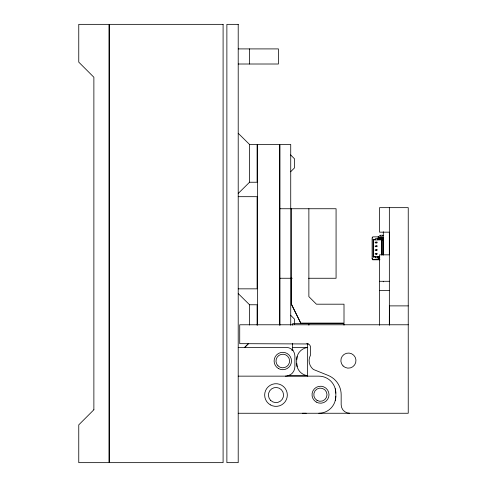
<?xml version="1.0" encoding="UTF-8"?>
<svg xmlns="http://www.w3.org/2000/svg" width="487" height="487" viewBox="0 0 487 487"><rect width="100%" height="100%" fill="white"/><g stroke="black" fill="none" stroke-linecap="round" stroke-linejoin="round"><path stroke-width="0.73" d="M389.344 324.89L389.344 207.657M389.344 315.826L389.344 325.06M383.281 238.411L382.916 238.691L383.293 238.313M290.581 171.814L294.507 167.881L294.507 158.811L290.581 154.884M244.906 347.176L248.516 343.572L244.395 347.688M381.558 254.987L381.558 239.872L382.088 239.342L377.778 239.342M375.514 257.026L373.097 257.026L373.62 256.497L373.62 239.872L373.097 239.342L375.514 239.342M238.21 193.467L249.545 182.241L257.099 182.241L257.099 144.456L249.545 144.456L238.21 133.274M288.347 375.635L289.649 375.16M380.274 235.288L379.897 235.665L380.274 235.288C380.536 235.197 384.194 235.118 382.916 235.665L382.916 235.288M308.241 343.962L239.72 343.664L239.72 324.774L408.24 324.774M379.525 325.328L379.525 254.835L389.344 254.835L389.344 232.165L379.525 232.165L379.525 207.657L408.24 207.657L408.24 413.256L238.21 413.262M238.21 48.907L278.418 48.907L278.418 64.01L238.21 64.01M238.21 196.681L257.099 196.681L257.099 288.84L238.21 288.84M279.964 208.74L336.073 208.74L336.073 278.26L308.63 278.26M372.677 237.753L372.111 237.753L372.111 258.889L372.677 258.889M378.533 237.985L383.257 237.985L383.257 239.014L382.636 239.014M383.257 238.74L378.156 238.74L378.156 236.852M373.62 239.872L381.558 239.872M382.636 239.872L383.068 239.872L383.068 254.987M382.636 240.146L383.068 240.146M373.62 256.497L379.391 256.497M377.778 257.026L379.933 257.026M378.533 258.384L379.763 258.384M372.111 258.615L372.677 258.615L372.677 259.796L379.86 259.796M372.677 259.522L379.86 259.522M279.964 278.26L292.243 278.26M379.525 281.285L389.344 281.285M379.525 290.593L389.344 290.593M408.24 305.885L389.624 305.885L389.624 324.786M291.299 277.681L291.299 304.192L300.741 323.088L344.005 323.088L344.005 304.192L316.422 304.192L308.868 296.638L308.868 208.734M238.21 347.414L286.386 347.414A8.504 8.504 0 0 1 294.885 355.918L294.885 366.705A9.448 9.448 0 0 1 285.443 376.147M292.62 347.414L307.388 347.414M291.664 350.104L293.18 350.104M287.841 375.757L307.467 375.757M238.21 376.147L318.815 376.147A17.002 17.002 0 0 1 335.817 393.149M302.397 413.262L306.22 413.262M238.21 293.545L249.545 304.759L257.099 304.771L257.099 325.206M382.636 239.531L382.198 238.74M290.581 315.192L294.507 319.119L294.507 324.409M300.741 323.088L291.488 304.192L291.488 208.734M383.293 231.727L383.293 254.969M383.293 281.486L383.293 281.809M383.147 237.985L383.147 239.014M382.636 240.627L382.636 236.852L372.677 236.852L372.677 238.033M382.088 239.342L382.088 254.817M381.747 237.985L381.747 238.74M381.558 237.985L381.558 238.74M381.132 237.985L381.132 238.74M380.992 236.852L380.968 238.74M380.804 237.985L380.804 238.74M380.426 237.985L380.426 238.74M380.262 237.985L380.262 238.74M380.097 237.985L380.097 238.74M379.671 237.985L379.671 238.74M379.483 237.985L379.483 238.74M379.483 258.384L379.483 257.629L378.156 257.629L378.156 259.522M378.91 237.985L378.91 238.74M378.91 257.629L378.91 258.384M378.533 236.852L378.533 238.74M378.533 257.629L378.533 259.522M377.778 239.872L377.778 238.551L375.514 238.551L375.514 239.872M377.778 256.497L377.778 257.818L375.514 257.818L375.514 256.497M376.53 242.136L376.53 242.897M376.53 245.917L376.53 246.672M376.53 249.697L376.53 250.452M376.53 253.477L376.53 254.232M373.097 239.342L373.097 257.026M344.005 325.158L344.005 323.654L292.62 323.654L292.62 325.139M308.868 323.654L308.868 325.139M307.388 343.664L307.388 376.201M292.62 343.298L292.62 350.104M290.727 325.249L290.727 144.45L279.964 144.45L279.964 325.249M279.392 325.048L279.392 144.456L257.477 144.456L257.477 325.048M249.545 48.907L249.545 64.01M249.545 144.456L249.545 182.241M249.545 304.759L249.545 325.048M335.817 396.26A17.002 17.002 0 0 1 318.815 413.262M335.239 388.754A28.843 28.843 0 0 1 335.239 400.661M349.672 413.256A8.504 8.504 0 0 1 341.168 404.758L341.168 394.866A20.783 20.783 0 0 0 328.183 375.44L313.348 369.438A11.304 11.304 0 0 1 310.56 355.023L310.56 347.444A3.78 3.78 0 0 0 306.78 343.664M296.711 359.698A12.278 12.278 0 0 1 307.595 347.493M307.705 375.69A12.278 12.278 0 0 1 296.711 363.472M297.125 366.65A26.742 26.742 0 0 1 297.125 356.539M93.875 409.75L78.76 424.865L78.76 462.65L108.985 462.65L108.985 24.35L78.76 24.35L78.76 62.135L93.875 77.25L93.875 409.75M223.095 24.35L109.362 24.35L109.362 462.65L223.095 462.65L223.095 24.35M238.21 24.35L226.875 24.35L226.875 462.65L238.21 462.65L238.21 24.35M377.023 242.136L375.209 242.136L375.209 242.897L377.023 242.897L377.023 242.136M377.023 245.917L375.209 245.917L375.209 246.672L377.023 246.672L377.023 245.917M377.023 249.697L375.209 249.697L375.209 250.452L377.023 250.452L377.023 249.697M377.023 253.477L375.209 253.477L375.209 254.232L377.023 254.232L377.023 253.477M278.448 368.537A8.693 8.693 0 0 0 291.488 361.007A8.693 8.693 0 0 0 278.448 353.483A8.693 8.693 0 0 0 278.448 368.537M270.328 404.855A11.335 11.335 0 0 0 287.33 395.042A11.335 11.335 0 0 0 270.328 385.223A11.335 11.335 0 0 0 270.328 404.855M316.264 402.079A8.504 8.504 0 0 0 329.017 394.714A8.504 8.504 0 0 0 316.264 387.354A8.504 8.504 0 0 0 316.264 402.079M270.65 400.387A7.555 7.555 0 0 0 283.294 396.996A7.555 7.555 0 0 0 274.041 387.743A7.555 7.555 0 0 0 270.65 400.387M277.986 365.816A6.8 6.8 0 0 0 289.363 362.772A6.8 6.8 0 0 0 281.036 354.439A6.8 6.8 0 0 0 277.986 365.816M343.073 365.944A7.555 7.555 0 0 0 355.711 362.559A7.555 7.555 0 0 0 346.458 353.3A7.555 7.555 0 0 0 343.073 365.944M317.086 400.43A6.611 6.611 0 0 0 327.002 394.707A6.611 6.611 0 0 0 317.086 388.979A6.611 6.611 0 0 0 317.086 400.43"/></g></svg>
